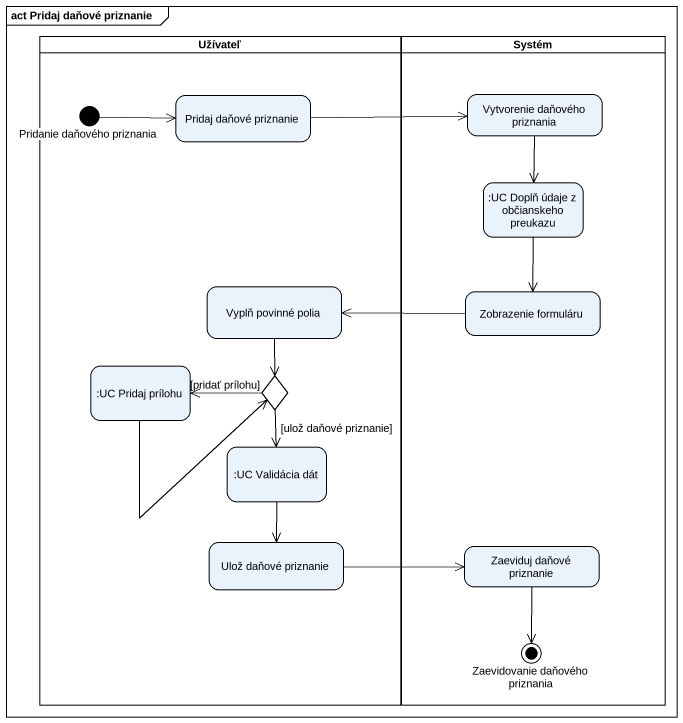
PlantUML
@startuml
mainframe act Pridaj daňové priznanie
hide empty description
state Užívateľ <<partition>> {
  state "Pridanie daňového priznania" as Pridanie_daňového_priznania <<start>>
  state "Pridaj daňové priznanie" as Pridaj_daňové_priznanie
  state "Vyplň povinné polia" as Vyplň_povinné_polia
  state ":UC Pridaj prílohu" as UC_Pridaj_prílohu
  state choice1 <<choice>>
  state ":UC Validácia dát" as UC_Validácia_dát
  state "Ulož daňové priznanie" as Ulož_daňové_priznanie
}
state Systém <<partition>> {
  state "Vytvorenie daňového priznania" as Vytvorenie_daňového
  state ":UC Doplň údaje z občianskeho preukazu" as UC_Doplň_údaje_z
  state "Zobrazenie formuláru" as Zobrazenie_formuláru
  state "Zaeviduj daňové priznanie" as Zaeviduj_daňové_priznanie
  state "Zaevidovanie daňového priznania" as Zaevidovanie_daňového <<end>>
}
Pridanie_daňového_priznania -right-> Pridaj_daňové_priznanie
Pridaj_daňové_priznanie -right-> Vytvorenie_daňového
Vytvorenie_daňového --> UC_Doplň_údaje_z
UC_Doplň_údaje_z --> Zobrazenie_formuláru
Vyplň_povinné_polia --> choice1
Zobrazenie_formuláru -left-> Vyplň_povinné_polia
UC_Pridaj_prílohu -right-> choice1
choice1 -left-> UC_Pridaj_prílohu : [pridať prílohu]
choice1 --> UC_Validácia_dát : [ulož daňové priznanie]
UC_Validácia_dát --> Ulož_daňové_priznanie
Ulož_daňové_priznanie -right-> Zaeviduj_daňové_priznanie
Zaeviduj_daňové_priznanie --> Zaevidovanie_daňového
@enduml
